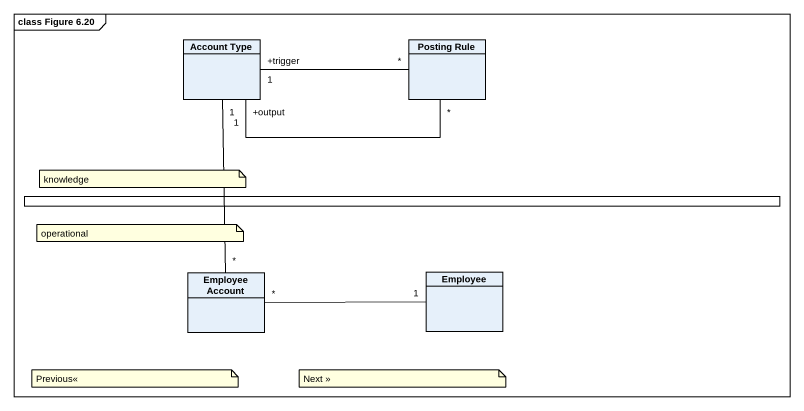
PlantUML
@startuml
mainframe class Figure 6.20
allowmixing
hide circle
hide empty members
class "Account Type" as Account_Type
class "Posting Rule" as Posting_Rule
rectangle " " as rectangle1
class "Employee Account" as Employee_Account
class Employee
Account_Type "+output\n1" -right- "*" Posting_Rule
Account_Type "+trigger\n1" -right- "*" Posting_Rule
Account_Type "1" -- "*" Employee_Account
Employee "1" -left- "*" Employee_Account
note as N1
  knowledge
end note
note as N2
  operational
end note
note as N3
  Previous<<
end note
note as N4
  Next >>
end note
@enduml
